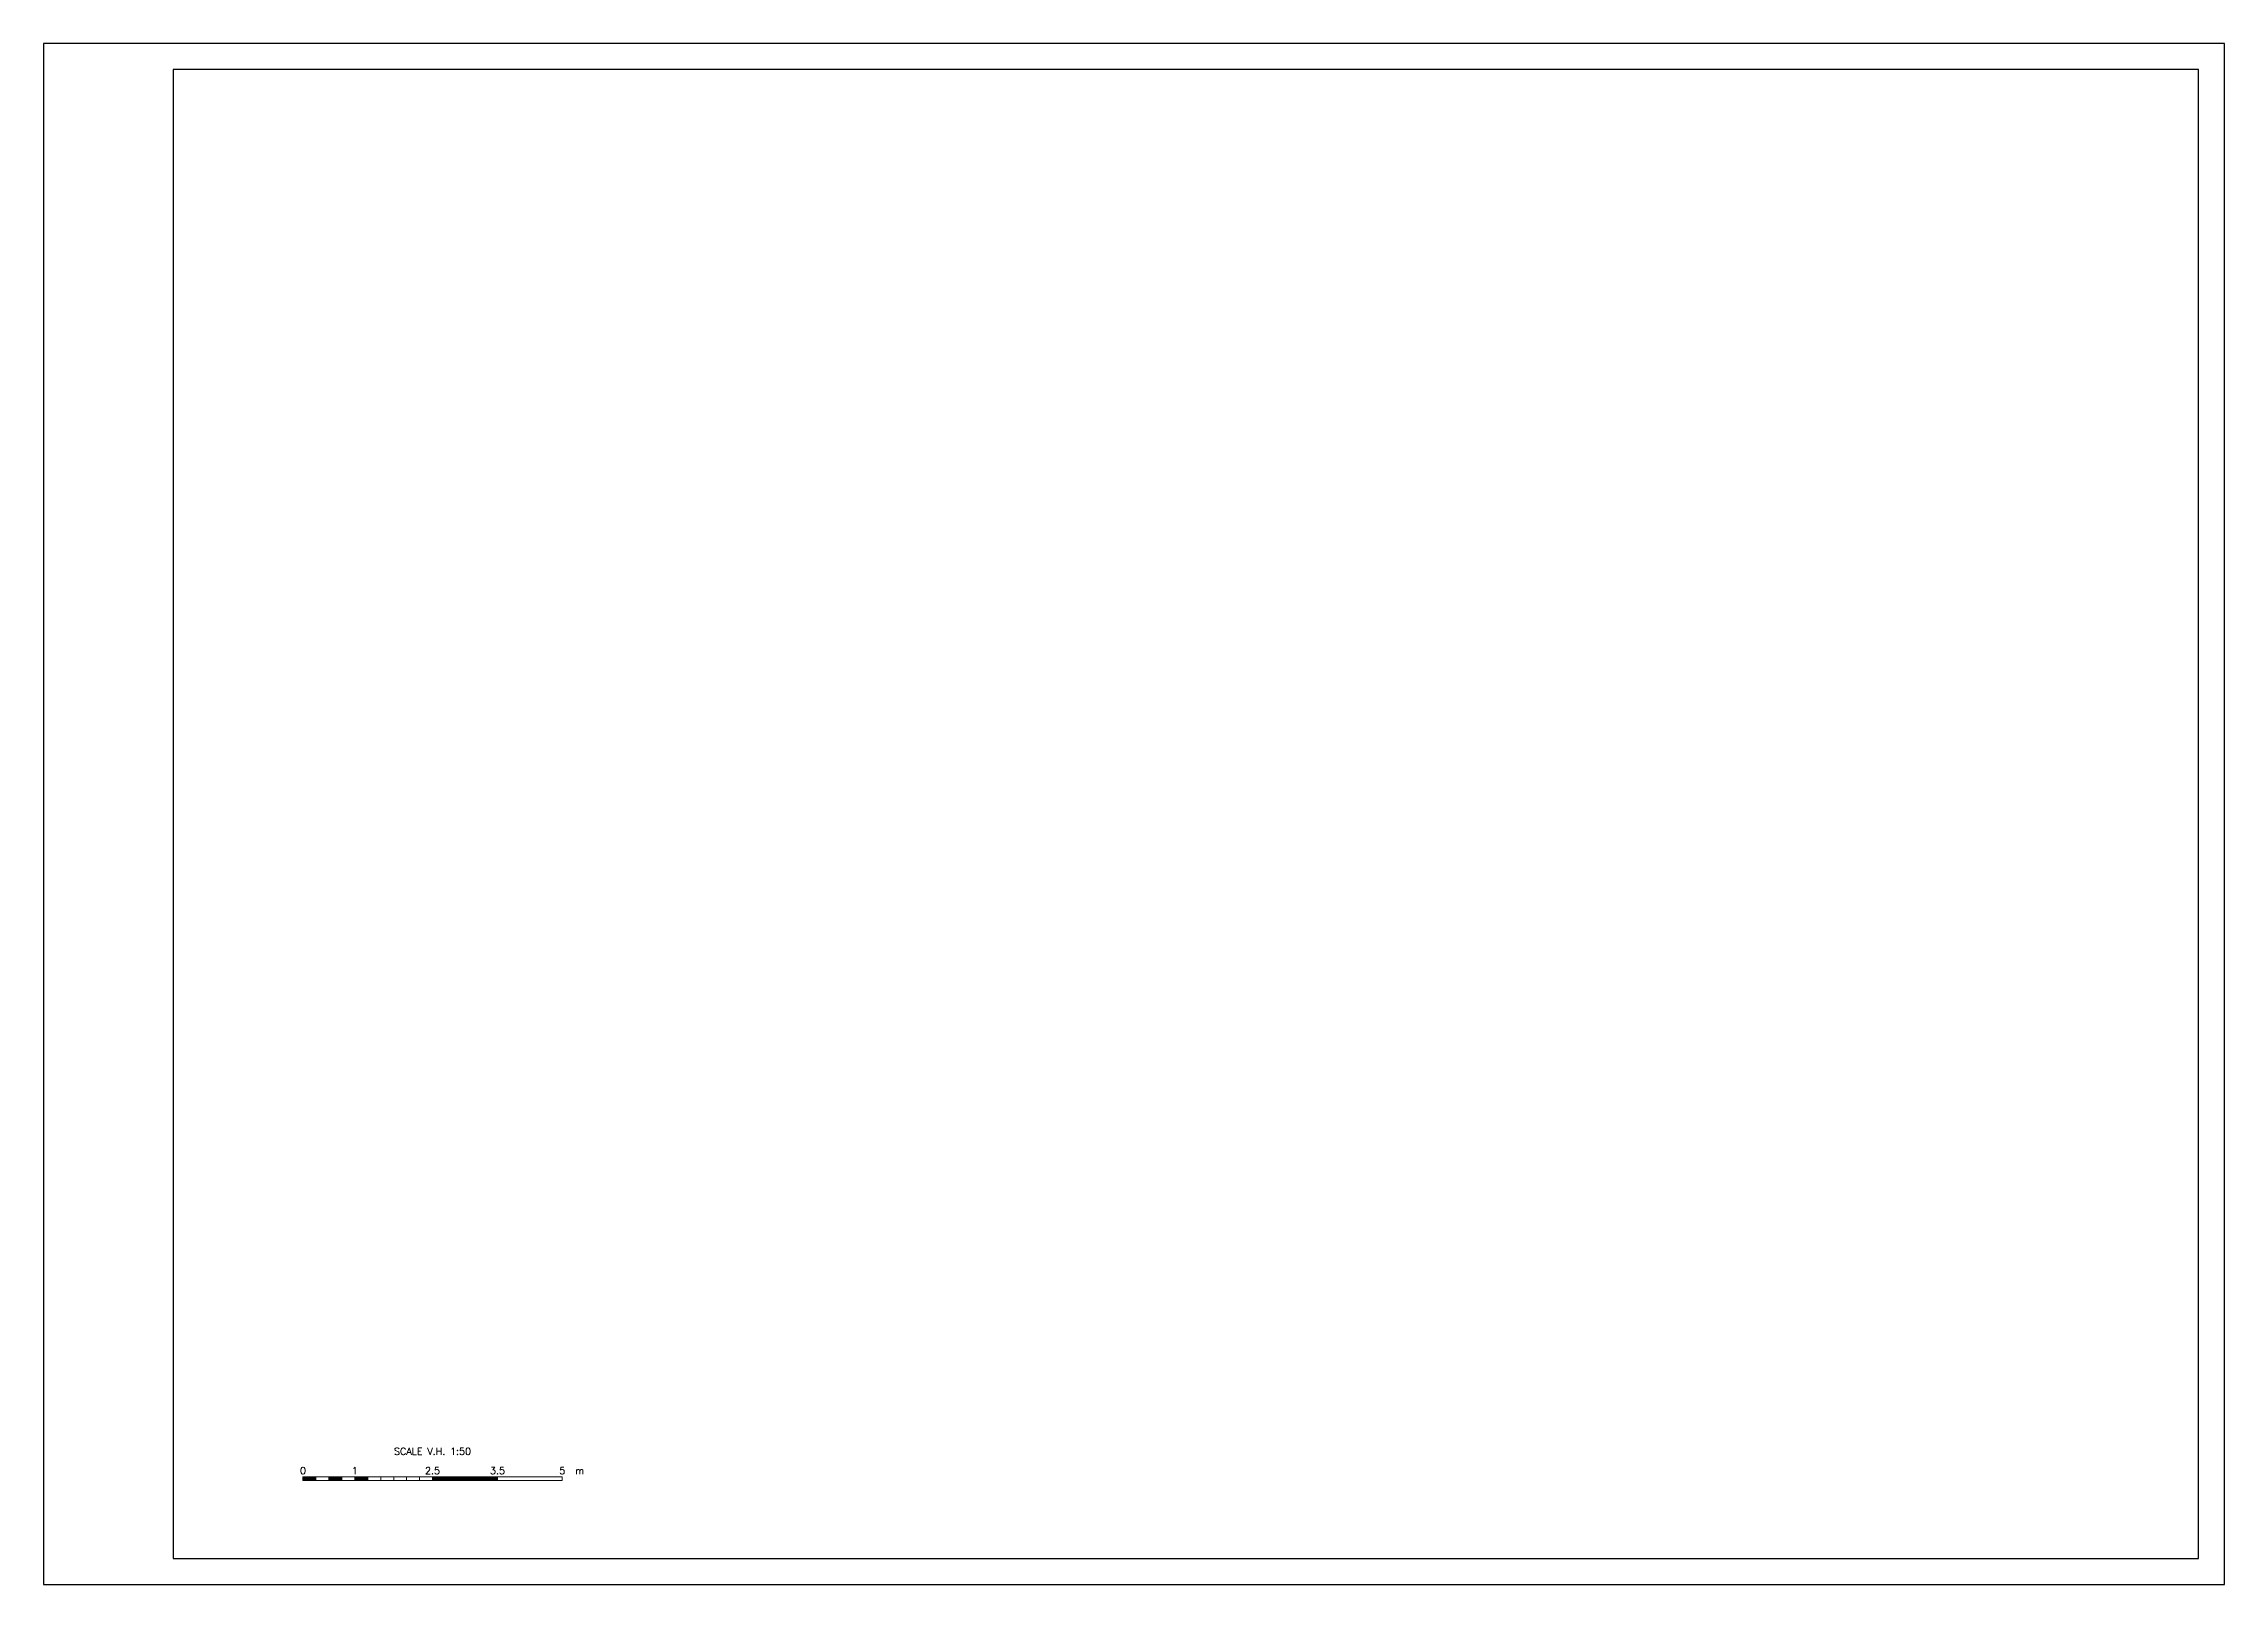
# Model space of a CAD drawing. Header units: metres. Extents: x -2.5 to 39.6, y -0.5 to 29.2.
import ezdxf
from ezdxf.enums import TextEntityAlignment as Align

# ---------------------------------------------------------------- set-up
doc = ezdxf.new("R2010")
doc.units = ezdxf.units.M
doc.header["$MEASUREMENT"] = 0
doc.layers.get('0').update_dxf_attribs({"linetype": 'CONTINUOUS'})
doc.styles.get("Standard").update_dxf_attribs({"font": 'simplex'})

# ---------------------------------------------------------------- blocks, each defined once
blk = doc.blocks.new('*X3')
at = {"color": 0}
for p, q in [((20000, 6250), (25000, 6250)), ((20000, 6200), (25000, 6200)), ((20000, 6150), (25000, 6150)), ((20000, 6100), (25000, 6100)), ((20000, 6050), (25000, 6050))]:
    blk.add_line(p, q, dxfattribs=at)
blk = doc.blocks.new('*X2')
at = {"color": 0}
for p, q in [((14000, 6250), (15000, 6250)), ((14000, 6200), (15000, 6200)), ((14000, 6150), (15000, 6150)), ((14000, 6100), (15000, 6100)), ((14000, 6050), (15000, 6050))]:
    blk.add_line(p, q, dxfattribs=at)
blk = doc.blocks.new('*X0')
at = {"color": 0}
for p, q in [((10000, 6250), (11000, 6250)), ((10000, 6200), (11000, 6200)), ((10000, 6150), (11000, 6150)), ((10000, 6100), (11000, 6100)), ((10000, 6050), (11000, 6050))]:
    blk.add_line(p, q, dxfattribs=at)
blk = doc.blocks.new('*X1')
at = {"color": 0}
for p, q in [((12000, 6250), (13000, 6250)), ((12000, 6200), (13000, 6200)), ((12000, 6150), (13000, 6150)), ((12000, 6100), (13000, 6100)), ((12000, 6050), (13000, 6050))]:
    blk.add_line(p, q, dxfattribs=at)

msp = doc.modelspace()

# ---------------------------------------------------------------- linework, layer by layer
at = {"color": 2}
msp.add_lwpolyline([(-2.5, -0.5), (39.55, -0.5), (39.55, 29.2), (-2.5, 29.2)], close=True, dxfattribs=at)
at = {"color": 6}
msp.add_lwpolyline([(0, 0), (39.05, 0), (39.05, 28.7), (0, 28.7)], close=True, dxfattribs=at)
at = {"color": 3, "lineweight": 0}
for points in [[(2.5, 1.5), (2.75, 1.5), (2.75, 1.575), (2.5, 1.575)], [(2.75, 1.5), (3, 1.5), (3, 1.575), (2.75, 1.575)], [(3, 1.5), (3.25, 1.5), (3.25, 1.575), (3, 1.575)], [(3.25, 1.5), (3.5, 1.5), (3.5, 1.575), (3.25, 1.575)], [(3.5, 1.5), (3.75, 1.5), (3.75, 1.575), (3.5, 1.575)], [(3.75, 1.5), (4, 1.5), (4, 1.575), (3.75, 1.575)], [(4, 1.5), (4.25, 1.5), (4.25, 1.575), (4, 1.575)], [(4.25, 1.5), (4.5, 1.5), (4.5, 1.575), (4.25, 1.575)], [(4.5, 1.5), (4.75, 1.5), (4.75, 1.575), (4.5, 1.575)], [(4.75, 1.5), (5, 1.5), (5, 1.575), (4.75, 1.575)], [(5, 1.5), (6.25, 1.5), (6.25, 1.575), (5, 1.575)], [(6.25, 1.5), (7.5, 1.5), (7.5, 1.575), (6.25, 1.575)]]:
    msp.add_lwpolyline(points, close=True, dxfattribs=at)

# ---------------------------------------------------------------- block references
at = {"color": 1, "lineweight": 0, "xscale": 0.00025, "yscale": 0.00025, "zscale": 0.00025}
for name in ['*X0', '*X1', '*X2', '*X3']:
    msp.add_blockref(name, (0, 0), dxfattribs=at)

# ---------------------------------------------------------------- texts
at = {"color": 3}
for s, p in [('SCALE V.H. 1:50', (5, 2)), ('0', (2.5, 1.625)), ('1', (3.5, 1.625)), ('2.5', (5, 1.625)), ('3.5', (6.25, 1.625)), ('5', (7.5, 1.625))]:
    msp.add_text(s, height=0.135, dxfattribs=at).set_placement(p, align=Align.CENTER)
msp.add_text('m', height=0.135, dxfattribs=at).set_placement((7.75, 1.625))

doc.saveas('drawing.dxf')
